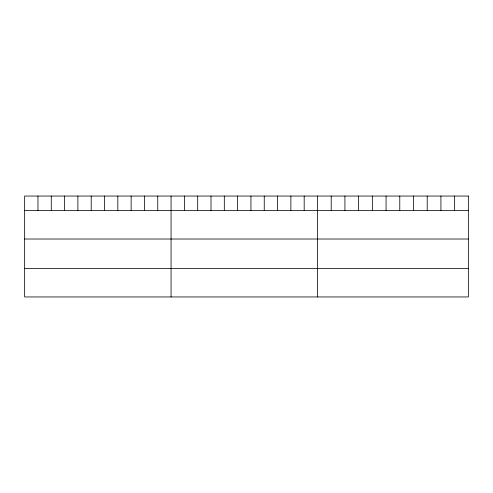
<?xml version="1.0" encoding="UTF-8"?>
<svg xmlns="http://www.w3.org/2000/svg" width="493" height="493" viewBox="0 0 493 493"><rect width="100%" height="100%" fill="white"/><g stroke="black" fill="none" stroke-linecap="round" stroke-linejoin="round"><path stroke-width="0.74" d="M24.65 210.474L468.35 210.474M24.65 239.013L468.35 239.013M24.65 268.414L468.35 268.414M454.638 196.048L454.638 210.474M440.921 196.048L440.921 210.474M427.209 196.048L427.209 210.474M413.491 196.048L413.491 210.474M399.78 196.048L399.78 210.474M386.062 196.048L386.062 210.474M372.351 196.048L372.351 210.474M358.633 196.048L358.633 210.474M344.921 196.048L344.921 210.474M331.204 196.048L331.204 210.474M317.492 196.048L317.492 296.952M304.181 196.048L304.181 210.474M290.87 196.048L290.87 210.474M277.559 196.048L277.559 210.474M264.248 196.048L264.248 210.474M250.937 196.048L250.937 210.474M237.626 196.048L237.626 210.474M224.315 196.048L224.315 210.474M211.004 196.048L211.004 210.474M197.693 196.048L197.693 210.474M184.382 196.048L184.382 210.474M171.071 196.048L171.071 296.952M157.76 196.048L157.76 210.474M144.449 196.048L144.449 210.474M131.138 196.048L131.138 210.474M117.827 196.048L117.827 210.474M104.516 196.048L104.516 210.474M91.205 196.048L91.205 210.474M77.894 196.048L77.894 210.474M64.583 196.048L64.583 210.474M51.272 196.048L51.272 210.474M37.961 196.048L37.961 210.474M468.35 196.048L24.65 196.048L24.65 296.952L468.35 296.952L468.35 196.048"/></g></svg>
